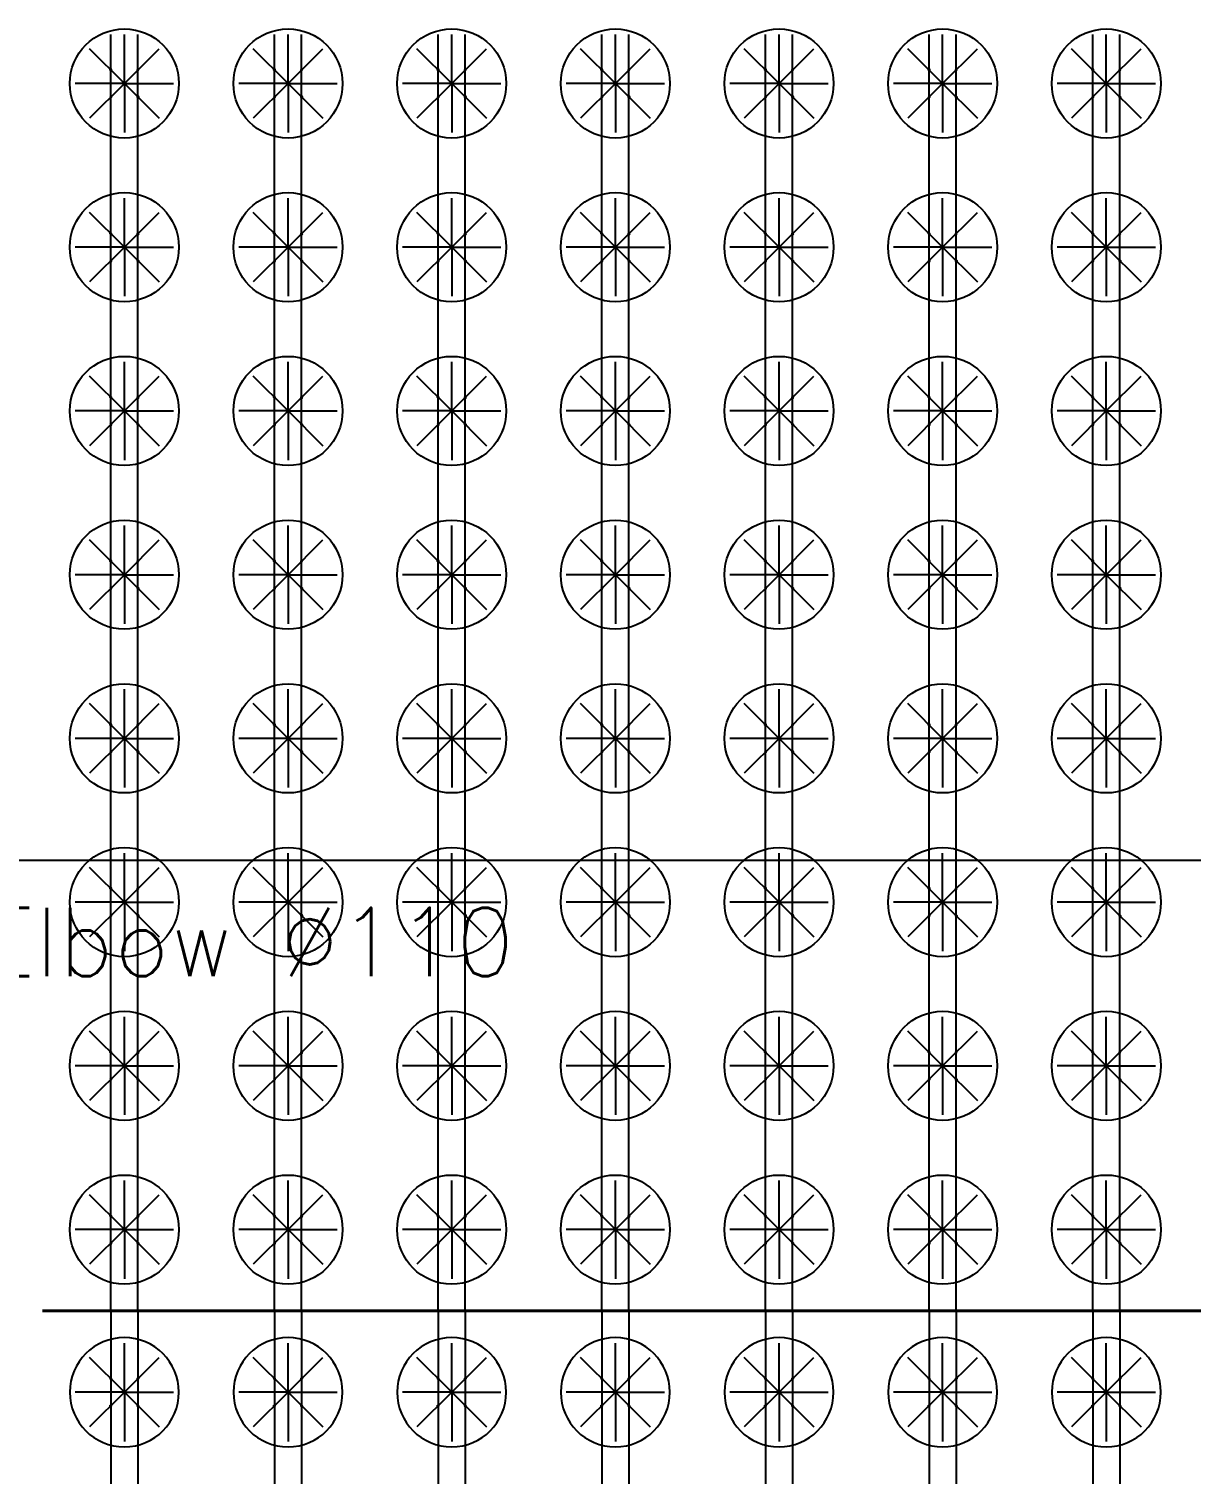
# Model space of a CAD drawing. Header units: metres. Extents: x -1021672 to -1021230, y -2826902 to -2826531.
# Drawn here: x -1021623.9 to -1021581.3, y -2826726.6 to -2826673.7 of the extents above; entities that cross this region are included whole.
import ezdxf
from ezdxf.enums import TextEntityAlignment as Align

# ---------------------------------------------------------------- set-up
doc = ezdxf.new("R2010")
doc.units = ezdxf.units.M
for name, color, linetype in [('IRRIG-LATERAL', 6, 'Continuous'), ('IRRIG-MAIN', 4, 'Continuous'), ('PUMP-STATION-1', 40, 'Continuous'), ('TEXT-LABELS', 7, 'Continuous'), ('TREES', 94, 'Continuous'), ('V-CTRL-BMRK', 150, 'Continuous')]:
    doc.layers.add(name, color=color, linetype=linetype)
doc.styles.get("Standard").update_dxf_attribs({"font": 'simplex.shx'})

# ---------------------------------------------------------------- blocks, each defined once
blk = doc.blocks.new('MANGO_TREE')
at = {"layer": 'TREES'}
for q in [(0, 1.8), (-1.273, 1.273), (1.273, 1.273), (-1.8, 0), (-1.273, -1.273), (1.8, 0), (0, -1.8), (1.273, -1.273)]:
    blk.add_line((0, 0), q, dxfattribs=at)
blk.add_circle((0, 0), 2, dxfattribs=at)
blk = doc.blocks.new('dripper')
at = {"layer": 'PUMP-STATION-1', "true_color": 0x7aafdf}
h = blk.add_hatch(color=143, dxfattribs=at)
h.dxf.hatch_style = 1
h.paths.add_polyline_path([(-1021243.937, -2826723.087), (-1021243.937, -2826723.101), (-1021243.929, -2826723.109), (-1021243.921, -2826723.102)])
h.paths.add_polyline_path([(-1021243.921, -2826723.102), (-1021243.929, -2826723.109), (-1021243.92, -2826723.117), (-1021243.937, -2826723.133), (-1021243.937, -2826723.147), (-1021243.906, -2826723.117)])
h.paths.add_polyline_path([(-1021243.937, -2826723.133), (-1021243.945, -2826723.125), (-1021243.952, -2826723.132), (-1021243.937, -2826723.147)])
h.paths.add_polyline_path([(-1021243.953, -2826723.117), (-1021243.937, -2826723.101), (-1021243.937, -2826723.087), (-1021243.967, -2826723.117), (-1021243.952, -2826723.132), (-1021243.945, -2826723.125)])
at = {"layer": 'PUMP-STATION-1', "true_color": 0x22346e}
h = blk.add_hatch(color=159, dxfattribs=at)
h.dxf.hatch_style = 1
h.paths.add_polyline_path([(-1021243.937, -2826723.101), (-1021243.953, -2826723.117), (-1021243.945, -2826723.125), (-1021243.937, -2826723.117)])
h.paths.add_polyline_path([(-1021243.937, -2826723.101), (-1021243.937, -2826723.117), (-1021243.929, -2826723.109)])
h.paths.add_polyline_path([(-1021243.92, -2826723.117), (-1021243.929, -2826723.109), (-1021243.937, -2826723.117), (-1021243.937, -2826723.133)])
h.paths.add_polyline_path([(-1021243.937, -2826723.117), (-1021243.945, -2826723.125), (-1021243.937, -2826723.133)])
at = {"layer": 'PUMP-STATION-1', "flags": 128}
for points in [[(-1021243.906, -2826723.117), (-1021243.937, -2826723.087), (-1021243.967, -2826723.117), (-1021243.937, -2826723.147)], [(-1021243.92, -2826723.117), (-1021243.937, -2826723.101), (-1021243.953, -2826723.117), (-1021243.937, -2826723.133)]]:
    blk.add_lwpolyline(points, close=True, dxfattribs=at)
blk = doc.blocks.new('*U122')
at = {"layer": 'PUMP-STATION-1'}
blk.add_blockref('dripper', (1021243.937, 2826723.117), dxfattribs=at)
blk = doc.blocks.new('*U123')
at = {"layer": 'PUMP-STATION-1', "color": 0, "linetype": 'ByBlock', "lineweight": -2, "transparency": 16777216}
for p, rotation in [((-1021244.937, -2826723.117), 90.00000000000003), ((-1021244.937, -2826724.117), 180), ((-1021243.937, -2826724.117), 270)]:
    blk.add_blockref('*U122', p, dxfattribs=dict(at, rotation=rotation))
blk.add_blockref('*U122', (-1021243.937, -2826723.117), dxfattribs=at)
blk = doc.blocks.new('*U128')
at = {"layer": 'PUMP-STATION-1'}
blk.add_blockref('dripper', (1021243.937, 2826723.117), dxfattribs=at)
blk = doc.blocks.new('*U129')
at = {"layer": 'PUMP-STATION-1', "color": 0, "linetype": 'ByBlock', "lineweight": -2, "transparency": 16777216}
for p, rotation in [((-1021244.937, -2826723.117), 90.00000000000003), ((-1021244.937, -2826724.117), 180), ((-1021243.937, -2826724.117), 270)]:
    blk.add_blockref('*U128', p, dxfattribs=dict(at, rotation=rotation))
blk.add_blockref('*U128', (-1021243.937, -2826723.117), dxfattribs=at)
blk = doc.blocks.new('*U156')
at = {"layer": 'V-CTRL-BMRK'}
for p, q in [((-0.5, 23.4), (-0.5, -23.4)), ((0.5, 23.4), (0.5, -23.4))]:
    blk.add_line(p, q, dxfattribs=at)
blk = doc.blocks.new('*U157')
at = {"layer": 'PUMP-STATION-1', "color": 0, "linetype": 'ByBlock', "lineweight": -2, "transparency": 16777216}
for p in [(-36, 0), (-30, 0), (-24, 0), (-18, 0), (-12, 0), (-6, 0), (0, 0)]:
    blk.add_blockref('*U156', p, dxfattribs=at)
blk = doc.blocks.new('*U634')
at = {"layer": 'PUMP-STATION-1'}
blk.add_blockref('dripper', (1021243.937, 2826723.117), dxfattribs=at)
blk = doc.blocks.new('*U635')
at = {"layer": 'PUMP-STATION-1', "color": 0, "linetype": 'ByBlock', "lineweight": -2, "transparency": 16777216}
for p, rotation in [((-1021244.937, -2826723.117), 90.00000000000003), ((-1021244.937, -2826724.117), 180), ((-1021243.937, -2826724.117), 270)]:
    blk.add_blockref('*U634', p, dxfattribs=dict(at, rotation=rotation))
blk.add_blockref('*U634', (-1021243.937, -2826723.117), dxfattribs=at)
blk = doc.blocks.new('*U266')
at = {"layer": 'PUMP-STATION-1'}
blk.add_blockref('*U635', (1021244.437, 2826723.617), dxfattribs=at)
blk = doc.blocks.new('*U267')
at = {"layer": 'PUMP-STATION-1', "color": 0, "linetype": 'ByBlock', "lineweight": -2, "transparency": 16777216}
for p in [(-36, 0), (-30, 0), (-24, 0), (-18, 0), (-12, 0), (-6, 0), (0, 0)]:
    blk.add_blockref('*U266', p, dxfattribs=at)
blk = doc.blocks.new('*U242')
at = {"layer": 'PUMP-STATION-1'}
blk.add_blockref('dripper', (1021243.937, 2826723.117), dxfattribs=at)
blk = doc.blocks.new('*U243')
at = {"layer": 'PUMP-STATION-1', "color": 0, "linetype": 'ByBlock', "lineweight": -2, "transparency": 16777216}
for p, rotation in [((-1021244.937, -2826723.117), 90.00000000000003), ((-1021244.937, -2826724.117), 180), ((-1021243.937, -2826724.117), 270)]:
    blk.add_blockref('*U242', p, dxfattribs=dict(at, rotation=rotation))
blk.add_blockref('*U242', (-1021243.937, -2826723.117), dxfattribs=at)
blk = doc.blocks.new('*U244')
at = {"layer": 'PUMP-STATION-1'}
blk.add_blockref('dripper', (1021243.937, 2826723.117), dxfattribs=at)
blk = doc.blocks.new('*U245')
at = {"layer": 'PUMP-STATION-1', "color": 0, "linetype": 'ByBlock', "lineweight": -2, "transparency": 16777216}
for p, rotation in [((-1021244.937, -2826723.117), 90.00000000000003), ((-1021244.937, -2826724.117), 180), ((-1021243.937, -2826724.117), 270)]:
    blk.add_blockref('*U244', p, dxfattribs=dict(at, rotation=rotation))
blk.add_blockref('*U244', (-1021243.937, -2826723.117), dxfattribs=at)
blk = doc.blocks.new('*U246')
at = {"layer": 'PUMP-STATION-1'}
blk.add_blockref('dripper', (1021243.937, 2826723.117), dxfattribs=at)
blk = doc.blocks.new('*U247')
at = {"layer": 'PUMP-STATION-1', "color": 0, "linetype": 'ByBlock', "lineweight": -2, "transparency": 16777216}
for p, rotation in [((-1021244.937, -2826723.117), 90.00000000000003), ((-1021244.937, -2826724.117), 180), ((-1021243.937, -2826724.117), 270)]:
    blk.add_blockref('*U246', p, dxfattribs=dict(at, rotation=rotation))
blk.add_blockref('*U246', (-1021243.937, -2826723.117), dxfattribs=at)
blk = doc.blocks.new('*U248')
at = {"layer": 'PUMP-STATION-1'}
blk.add_blockref('dripper', (1021243.937, 2826723.117), dxfattribs=at)
blk = doc.blocks.new('*U249')
at = {"layer": 'PUMP-STATION-1', "color": 0, "linetype": 'ByBlock', "lineweight": -2, "transparency": 16777216}
for p, rotation in [((-1021244.937, -2826723.117), 90.00000000000003), ((-1021244.937, -2826724.117), 180), ((-1021243.937, -2826724.117), 270)]:
    blk.add_blockref('*U248', p, dxfattribs=dict(at, rotation=rotation))
blk.add_blockref('*U248', (-1021243.937, -2826723.117), dxfattribs=at)
blk = doc.blocks.new('*U250')
at = {"layer": 'PUMP-STATION-1'}
blk.add_blockref('dripper', (1021243.937, 2826723.117), dxfattribs=at)
blk = doc.blocks.new('*U251')
at = {"layer": 'PUMP-STATION-1', "color": 0, "linetype": 'ByBlock', "lineweight": -2, "transparency": 16777216}
for p, rotation in [((-1021244.937, -2826723.117), 90.00000000000003), ((-1021244.937, -2826724.117), 180), ((-1021243.937, -2826724.117), 270)]:
    blk.add_blockref('*U250', p, dxfattribs=dict(at, rotation=rotation))
blk.add_blockref('*U250', (-1021243.937, -2826723.117), dxfattribs=at)
blk = doc.blocks.new('*U252')
at = {"layer": 'PUMP-STATION-1'}
blk.add_blockref('dripper', (1021243.937, 2826723.117), dxfattribs=at)
blk = doc.blocks.new('*U253')
at = {"layer": 'PUMP-STATION-1', "color": 0, "linetype": 'ByBlock', "lineweight": -2, "transparency": 16777216}
for p, rotation in [((-1021244.937, -2826723.117), 90.00000000000003), ((-1021244.937, -2826724.117), 180), ((-1021243.937, -2826724.117), 270)]:
    blk.add_blockref('*U252', p, dxfattribs=dict(at, rotation=rotation))
blk.add_blockref('*U252', (-1021243.937, -2826723.117), dxfattribs=at)
blk = doc.blocks.new('*U254')
at = {"layer": 'PUMP-STATION-1'}
blk.add_blockref('dripper', (1021243.937, 2826723.117), dxfattribs=at)
blk = doc.blocks.new('*U255')
at = {"layer": 'PUMP-STATION-1', "color": 0, "linetype": 'ByBlock', "lineweight": -2, "transparency": 16777216}
for p, rotation in [((-1021244.937, -2826723.117), 90.00000000000003), ((-1021244.937, -2826724.117), 180), ((-1021243.937, -2826724.117), 270)]:
    blk.add_blockref('*U254', p, dxfattribs=dict(at, rotation=rotation))
blk.add_blockref('*U254', (-1021243.937, -2826723.117), dxfattribs=at)
blk = doc.blocks.new('*U312')
at = {"layer": 'PUMP-STATION-1'}
blk.add_blockref('dripper', (1021243.937, 2826723.117), dxfattribs=at)
blk = doc.blocks.new('*U313')
at = {"layer": 'PUMP-STATION-1', "color": 0, "linetype": 'ByBlock', "lineweight": -2, "transparency": 16777216}
for p, rotation in [((-1021244.937, -2826723.117), 90.00000000000003), ((-1021244.937, -2826724.117), 180), ((-1021243.937, -2826724.117), 270)]:
    blk.add_blockref('*U312', p, dxfattribs=dict(at, rotation=rotation))
blk.add_blockref('*U312', (-1021243.937, -2826723.117), dxfattribs=at)
blk = doc.blocks.new('*U314')
at = {"layer": 'PUMP-STATION-1'}
blk.add_blockref('dripper', (1021243.937, 2826723.117), dxfattribs=at)
blk = doc.blocks.new('*U315')
at = {"layer": 'PUMP-STATION-1', "color": 0, "linetype": 'ByBlock', "lineweight": -2, "transparency": 16777216}
for p, rotation in [((-1021244.937, -2826723.117), 90.00000000000003), ((-1021244.937, -2826724.117), 180), ((-1021243.937, -2826724.117), 270)]:
    blk.add_blockref('*U314', p, dxfattribs=dict(at, rotation=rotation))
blk.add_blockref('*U314', (-1021243.937, -2826723.117), dxfattribs=at)
blk = doc.blocks.new('*U316')
at = {"layer": 'PUMP-STATION-1'}
blk.add_blockref('dripper', (1021243.937, 2826723.117), dxfattribs=at)
blk = doc.blocks.new('*U317')
at = {"layer": 'PUMP-STATION-1', "color": 0, "linetype": 'ByBlock', "lineweight": -2, "transparency": 16777216}
for p, rotation in [((-1021244.937, -2826723.117), 90.00000000000003), ((-1021244.937, -2826724.117), 180), ((-1021243.937, -2826724.117), 270)]:
    blk.add_blockref('*U316', p, dxfattribs=dict(at, rotation=rotation))
blk.add_blockref('*U316', (-1021243.937, -2826723.117), dxfattribs=at)
blk = doc.blocks.new('*U296')
at = {"layer": 'PUMP-STATION-1'}
blk.add_blockref('dripper', (1021243.937, 2826723.117), dxfattribs=at)
blk = doc.blocks.new('*U297')
at = {"layer": 'PUMP-STATION-1', "color": 0, "linetype": 'ByBlock', "lineweight": -2, "transparency": 16777216}
for p, rotation in [((-1021244.937, -2826723.117), 90.00000000000003), ((-1021244.937, -2826724.117), 180), ((-1021243.937, -2826724.117), 270)]:
    blk.add_blockref('*U296', p, dxfattribs=dict(at, rotation=rotation))
blk.add_blockref('*U296', (-1021243.937, -2826723.117), dxfattribs=at)
blk = doc.blocks.new('*U298')
at = {"layer": 'PUMP-STATION-1'}
blk.add_blockref('dripper', (1021243.937, 2826723.117), dxfattribs=at)
blk = doc.blocks.new('*U299')
at = {"layer": 'PUMP-STATION-1', "color": 0, "linetype": 'ByBlock', "lineweight": -2, "transparency": 16777216}
for p, rotation in [((-1021244.937, -2826723.117), 90.00000000000003), ((-1021244.937, -2826724.117), 180), ((-1021243.937, -2826724.117), 270)]:
    blk.add_blockref('*U298', p, dxfattribs=dict(at, rotation=rotation))
blk.add_blockref('*U298', (-1021243.937, -2826723.117), dxfattribs=at)
blk = doc.blocks.new('*U300')
at = {"layer": 'PUMP-STATION-1'}
blk.add_blockref('dripper', (1021243.937, 2826723.117), dxfattribs=at)
blk = doc.blocks.new('*U301')
at = {"layer": 'PUMP-STATION-1', "color": 0, "linetype": 'ByBlock', "lineweight": -2, "transparency": 16777216}
for p, rotation in [((-1021244.937, -2826723.117), 90.00000000000003), ((-1021244.937, -2826724.117), 180), ((-1021243.937, -2826724.117), 270)]:
    blk.add_blockref('*U300', p, dxfattribs=dict(at, rotation=rotation))
blk.add_blockref('*U300', (-1021243.937, -2826723.117), dxfattribs=at)
blk = doc.blocks.new('*U302')
at = {"layer": 'PUMP-STATION-1'}
blk.add_blockref('dripper', (1021243.937, 2826723.117), dxfattribs=at)
blk = doc.blocks.new('*U303')
at = {"layer": 'PUMP-STATION-1', "color": 0, "linetype": 'ByBlock', "lineweight": -2, "transparency": 16777216}
for p, rotation in [((-1021244.937, -2826723.117), 90.00000000000003), ((-1021244.937, -2826724.117), 180), ((-1021243.937, -2826724.117), 270)]:
    blk.add_blockref('*U302', p, dxfattribs=dict(at, rotation=rotation))
blk.add_blockref('*U302', (-1021243.937, -2826723.117), dxfattribs=at)
blk = doc.blocks.new('*U268')
at = {"layer": 'PUMP-STATION-1'}
blk.add_blockref('dripper', (1021243.937, 2826723.117), dxfattribs=at)
blk = doc.blocks.new('*U269')
at = {"layer": 'PUMP-STATION-1', "color": 0, "linetype": 'ByBlock', "lineweight": -2, "transparency": 16777216}
for p, rotation in [((-1021244.937, -2826723.117), 90.00000000000003), ((-1021244.937, -2826724.117), 180), ((-1021243.937, -2826724.117), 270)]:
    blk.add_blockref('*U268', p, dxfattribs=dict(at, rotation=rotation))
blk.add_blockref('*U268', (-1021243.937, -2826723.117), dxfattribs=at)
blk = doc.blocks.new('*U270')
at = {"layer": 'PUMP-STATION-1'}
blk.add_blockref('dripper', (1021243.937, 2826723.117), dxfattribs=at)
blk = doc.blocks.new('*U271')
at = {"layer": 'PUMP-STATION-1', "color": 0, "linetype": 'ByBlock', "lineweight": -2, "transparency": 16777216}
for p, rotation in [((-1021244.937, -2826723.117), 90.00000000000003), ((-1021244.937, -2826724.117), 180), ((-1021243.937, -2826724.117), 270)]:
    blk.add_blockref('*U270', p, dxfattribs=dict(at, rotation=rotation))
blk.add_blockref('*U270', (-1021243.937, -2826723.117), dxfattribs=at)
blk = doc.blocks.new('*U272')
at = {"layer": 'PUMP-STATION-1'}
blk.add_blockref('dripper', (1021243.937, 2826723.117), dxfattribs=at)
blk = doc.blocks.new('*U273')
at = {"layer": 'PUMP-STATION-1', "color": 0, "linetype": 'ByBlock', "lineweight": -2, "transparency": 16777216}
for p, rotation in [((-1021244.937, -2826723.117), 90.00000000000003), ((-1021244.937, -2826724.117), 180), ((-1021243.937, -2826724.117), 270)]:
    blk.add_blockref('*U272', p, dxfattribs=dict(at, rotation=rotation))
blk.add_blockref('*U272', (-1021243.937, -2826723.117), dxfattribs=at)
blk = doc.blocks.new('*U274')
at = {"layer": 'PUMP-STATION-1'}
blk.add_blockref('dripper', (1021243.937, 2826723.117), dxfattribs=at)
blk = doc.blocks.new('*U275')
at = {"layer": 'PUMP-STATION-1', "color": 0, "linetype": 'ByBlock', "lineweight": -2, "transparency": 16777216}
for p, rotation in [((-1021244.937, -2826723.117), 90.00000000000003), ((-1021244.937, -2826724.117), 180), ((-1021243.937, -2826724.117), 270)]:
    blk.add_blockref('*U274', p, dxfattribs=dict(at, rotation=rotation))
blk.add_blockref('*U274', (-1021243.937, -2826723.117), dxfattribs=at)
blk = doc.blocks.new('*U334')
at = {"layer": 'PUMP-STATION-1'}
blk.add_blockref('dripper', (1021243.937, 2826723.117), dxfattribs=at)
blk = doc.blocks.new('*U335')
at = {"layer": 'PUMP-STATION-1', "color": 0, "linetype": 'ByBlock', "lineweight": -2, "transparency": 16777216}
for p, rotation in [((-1021244.937, -2826723.117), 90.00000000000003), ((-1021244.937, -2826724.117), 180), ((-1021243.937, -2826724.117), 270)]:
    blk.add_blockref('*U334', p, dxfattribs=dict(at, rotation=rotation))
blk.add_blockref('*U334', (-1021243.937, -2826723.117), dxfattribs=at)
blk = doc.blocks.new('*U336')
at = {"layer": 'PUMP-STATION-1'}
blk.add_blockref('dripper', (1021243.937, 2826723.117), dxfattribs=at)
blk = doc.blocks.new('*U337')
at = {"layer": 'PUMP-STATION-1', "color": 0, "linetype": 'ByBlock', "lineweight": -2, "transparency": 16777216}
for p, rotation in [((-1021244.937, -2826723.117), 90.00000000000003), ((-1021244.937, -2826724.117), 180), ((-1021243.937, -2826724.117), 270)]:
    blk.add_blockref('*U336', p, dxfattribs=dict(at, rotation=rotation))
blk.add_blockref('*U336', (-1021243.937, -2826723.117), dxfattribs=at)
blk = doc.blocks.new('*U338')
at = {"layer": 'PUMP-STATION-1'}
blk.add_blockref('dripper', (1021243.937, 2826723.117), dxfattribs=at)
blk = doc.blocks.new('*U339')
at = {"layer": 'PUMP-STATION-1', "color": 0, "linetype": 'ByBlock', "lineweight": -2, "transparency": 16777216}
for p, rotation in [((-1021244.937, -2826723.117), 90.00000000000003), ((-1021244.937, -2826724.117), 180), ((-1021243.937, -2826724.117), 270)]:
    blk.add_blockref('*U338', p, dxfattribs=dict(at, rotation=rotation))
blk.add_blockref('*U338', (-1021243.937, -2826723.117), dxfattribs=at)
blk = doc.blocks.new('*U340')
at = {"layer": 'PUMP-STATION-1'}
blk.add_blockref('dripper', (1021243.937, 2826723.117), dxfattribs=at)
blk = doc.blocks.new('*U341')
at = {"layer": 'PUMP-STATION-1', "color": 0, "linetype": 'ByBlock', "lineweight": -2, "transparency": 16777216}
for p, rotation in [((-1021244.937, -2826723.117), 90.00000000000003), ((-1021244.937, -2826724.117), 180), ((-1021243.937, -2826724.117), 270)]:
    blk.add_blockref('*U340', p, dxfattribs=dict(at, rotation=rotation))
blk.add_blockref('*U340', (-1021243.937, -2826723.117), dxfattribs=at)
blk = doc.blocks.new('*U158')
at = {"layer": 'PUMP-STATION-1'}
blk.add_blockref('dripper', (1021243.937, 2826723.117), dxfattribs=at)
blk = doc.blocks.new('*U159')
at = {"layer": 'PUMP-STATION-1', "color": 0, "linetype": 'ByBlock', "lineweight": -2, "transparency": 16777216}
for p, rotation in [((-1021244.937, -2826723.117), 90.00000000000003), ((-1021244.937, -2826724.117), 180), ((-1021243.937, -2826724.117), 270)]:
    blk.add_blockref('*U158', p, dxfattribs=dict(at, rotation=rotation))
blk.add_blockref('*U158', (-1021243.937, -2826723.117), dxfattribs=at)
blk = doc.blocks.new('*U160')
at = {"layer": 'PUMP-STATION-1'}
blk.add_blockref('dripper', (1021243.937, 2826723.117), dxfattribs=at)
blk = doc.blocks.new('*U161')
at = {"layer": 'PUMP-STATION-1', "color": 0, "linetype": 'ByBlock', "lineweight": -2, "transparency": 16777216}
for p, rotation in [((-1021244.937, -2826723.117), 90.00000000000003), ((-1021244.937, -2826724.117), 180), ((-1021243.937, -2826724.117), 270)]:
    blk.add_blockref('*U160', p, dxfattribs=dict(at, rotation=rotation))
blk.add_blockref('*U160', (-1021243.937, -2826723.117), dxfattribs=at)
blk = doc.blocks.new('*U162')
at = {"layer": 'PUMP-STATION-1'}
blk.add_blockref('dripper', (1021243.937, 2826723.117), dxfattribs=at)
blk = doc.blocks.new('*U163')
at = {"layer": 'PUMP-STATION-1', "color": 0, "linetype": 'ByBlock', "lineweight": -2, "transparency": 16777216}
for p, rotation in [((-1021244.937, -2826723.117), 90.00000000000003), ((-1021244.937, -2826724.117), 180), ((-1021243.937, -2826724.117), 270)]:
    blk.add_blockref('*U162', p, dxfattribs=dict(at, rotation=rotation))
blk.add_blockref('*U162', (-1021243.937, -2826723.117), dxfattribs=at)
blk = doc.blocks.new('*U164')
at = {"layer": 'PUMP-STATION-1'}
blk.add_blockref('dripper', (1021243.937, 2826723.117), dxfattribs=at)
blk = doc.blocks.new('*U165')
at = {"layer": 'PUMP-STATION-1', "color": 0, "linetype": 'ByBlock', "lineweight": -2, "transparency": 16777216}
for p, rotation in [((-1021244.937, -2826723.117), 90.00000000000003), ((-1021244.937, -2826724.117), 180), ((-1021243.937, -2826724.117), 270)]:
    blk.add_blockref('*U164', p, dxfattribs=dict(at, rotation=rotation))
blk.add_blockref('*U164', (-1021243.937, -2826723.117), dxfattribs=at)
blk = doc.blocks.new('*U166')
at = {"layer": 'PUMP-STATION-1'}
blk.add_blockref('dripper', (1021243.937, 2826723.117), dxfattribs=at)
blk = doc.blocks.new('*U167')
at = {"layer": 'PUMP-STATION-1', "color": 0, "linetype": 'ByBlock', "lineweight": -2, "transparency": 16777216}
for p, rotation in [((-1021244.937, -2826723.117), 90.00000000000003), ((-1021244.937, -2826724.117), 180), ((-1021243.937, -2826724.117), 270)]:
    blk.add_blockref('*U166', p, dxfattribs=dict(at, rotation=rotation))
blk.add_blockref('*U166', (-1021243.937, -2826723.117), dxfattribs=at)
blk = doc.blocks.new('*U276')
at = {"layer": 'PUMP-STATION-1'}
blk.add_blockref('dripper', (1021243.937, 2826723.117), dxfattribs=at)
blk = doc.blocks.new('*U277')
at = {"layer": 'PUMP-STATION-1', "color": 0, "linetype": 'ByBlock', "lineweight": -2, "transparency": 16777216}
for p, rotation in [((-1021244.937, -2826723.117), 90.00000000000003), ((-1021244.937, -2826724.117), 180), ((-1021243.937, -2826724.117), 270)]:
    blk.add_blockref('*U276', p, dxfattribs=dict(at, rotation=rotation))
blk.add_blockref('*U276', (-1021243.937, -2826723.117), dxfattribs=at)
blk = doc.blocks.new('*U278')
at = {"layer": 'PUMP-STATION-1'}
blk.add_blockref('dripper', (1021243.937, 2826723.117), dxfattribs=at)
blk = doc.blocks.new('*U279')
at = {"layer": 'PUMP-STATION-1', "color": 0, "linetype": 'ByBlock', "lineweight": -2, "transparency": 16777216}
for p, rotation in [((-1021244.937, -2826723.117), 90.00000000000003), ((-1021244.937, -2826724.117), 180), ((-1021243.937, -2826724.117), 270)]:
    blk.add_blockref('*U278', p, dxfattribs=dict(at, rotation=rotation))
blk.add_blockref('*U278', (-1021243.937, -2826723.117), dxfattribs=at)
blk = doc.blocks.new('*U280')
at = {"layer": 'PUMP-STATION-1'}
blk.add_blockref('dripper', (1021243.937, 2826723.117), dxfattribs=at)
blk = doc.blocks.new('*U281')
at = {"layer": 'PUMP-STATION-1', "color": 0, "linetype": 'ByBlock', "lineweight": -2, "transparency": 16777216}
for p, rotation in [((-1021244.937, -2826723.117), 90.00000000000003), ((-1021244.937, -2826724.117), 180), ((-1021243.937, -2826724.117), 270)]:
    blk.add_blockref('*U280', p, dxfattribs=dict(at, rotation=rotation))
blk.add_blockref('*U280', (-1021243.937, -2826723.117), dxfattribs=at)
blk = doc.blocks.new('*U304')
at = {"layer": 'PUMP-STATION-1'}
blk.add_blockref('dripper', (1021243.937, 2826723.117), dxfattribs=at)
blk = doc.blocks.new('*U305')
at = {"layer": 'PUMP-STATION-1', "color": 0, "linetype": 'ByBlock', "lineweight": -2, "transparency": 16777216}
for p, rotation in [((-1021244.937, -2826723.117), 90.00000000000003), ((-1021244.937, -2826724.117), 180), ((-1021243.937, -2826724.117), 270)]:
    blk.add_blockref('*U304', p, dxfattribs=dict(at, rotation=rotation))
blk.add_blockref('*U304', (-1021243.937, -2826723.117), dxfattribs=at)
blk = doc.blocks.new('*U212')
at = {"layer": 'PUMP-STATION-1'}
blk.add_blockref('dripper', (1021243.937, 2826723.117), dxfattribs=at)
blk = doc.blocks.new('*U213')
at = {"layer": 'PUMP-STATION-1', "color": 0, "linetype": 'ByBlock', "lineweight": -2, "transparency": 16777216}
for p, rotation in [((-1021244.937, -2826723.117), 90.00000000000003), ((-1021244.937, -2826724.117), 180), ((-1021243.937, -2826724.117), 270)]:
    blk.add_blockref('*U212', p, dxfattribs=dict(at, rotation=rotation))
blk.add_blockref('*U212', (-1021243.937, -2826723.117), dxfattribs=at)
blk = doc.blocks.new('*U214')
at = {"layer": 'PUMP-STATION-1'}
blk.add_blockref('dripper', (1021243.937, 2826723.117), dxfattribs=at)
blk = doc.blocks.new('*U215')
at = {"layer": 'PUMP-STATION-1', "color": 0, "linetype": 'ByBlock', "lineweight": -2, "transparency": 16777216}
for p, rotation in [((-1021244.937, -2826723.117), 90.00000000000003), ((-1021244.937, -2826724.117), 180), ((-1021243.937, -2826724.117), 270)]:
    blk.add_blockref('*U214', p, dxfattribs=dict(at, rotation=rotation))
blk.add_blockref('*U214', (-1021243.937, -2826723.117), dxfattribs=at)
blk = doc.blocks.new('*U216')
at = {"layer": 'PUMP-STATION-1'}
blk.add_blockref('dripper', (1021243.937, 2826723.117), dxfattribs=at)
blk = doc.blocks.new('*U217')
at = {"layer": 'PUMP-STATION-1', "color": 0, "linetype": 'ByBlock', "lineweight": -2, "transparency": 16777216}
for p, rotation in [((-1021244.937, -2826723.117), 90.00000000000003), ((-1021244.937, -2826724.117), 180), ((-1021243.937, -2826724.117), 270)]:
    blk.add_blockref('*U216', p, dxfattribs=dict(at, rotation=rotation))
blk.add_blockref('*U216', (-1021243.937, -2826723.117), dxfattribs=at)
blk = doc.blocks.new('*U218')
at = {"layer": 'PUMP-STATION-1'}
blk.add_blockref('dripper', (1021243.937, 2826723.117), dxfattribs=at)
blk = doc.blocks.new('*U219')
at = {"layer": 'PUMP-STATION-1', "color": 0, "linetype": 'ByBlock', "lineweight": -2, "transparency": 16777216}
for p, rotation in [((-1021244.937, -2826723.117), 90.00000000000003), ((-1021244.937, -2826724.117), 180), ((-1021243.937, -2826724.117), 270)]:
    blk.add_blockref('*U218', p, dxfattribs=dict(at, rotation=rotation))
blk.add_blockref('*U218', (-1021243.937, -2826723.117), dxfattribs=at)
blk = doc.blocks.new('*U220')
at = {"layer": 'PUMP-STATION-1'}
blk.add_blockref('dripper', (1021243.937, 2826723.117), dxfattribs=at)
blk = doc.blocks.new('*U221')
at = {"layer": 'PUMP-STATION-1', "color": 0, "linetype": 'ByBlock', "lineweight": -2, "transparency": 16777216}
for p, rotation in [((-1021244.937, -2826723.117), 90.00000000000003), ((-1021244.937, -2826724.117), 180), ((-1021243.937, -2826724.117), 270)]:
    blk.add_blockref('*U220', p, dxfattribs=dict(at, rotation=rotation))
blk.add_blockref('*U220', (-1021243.937, -2826723.117), dxfattribs=at)
blk = doc.blocks.new('*U344')
at = {"layer": 'PUMP-STATION-1'}
blk.add_blockref('dripper', (1021243.937, 2826723.117), dxfattribs=at)
blk = doc.blocks.new('*U345')
at = {"layer": 'PUMP-STATION-1', "color": 0, "linetype": 'ByBlock', "lineweight": -2, "transparency": 16777216}
for p, rotation in [((-1021244.937, -2826723.117), 90.00000000000003), ((-1021244.937, -2826724.117), 180), ((-1021243.937, -2826724.117), 270)]:
    blk.add_blockref('*U344', p, dxfattribs=dict(at, rotation=rotation))
blk.add_blockref('*U344', (-1021243.937, -2826723.117), dxfattribs=at)
blk = doc.blocks.new('*U346')
at = {"layer": 'PUMP-STATION-1'}
blk.add_blockref('dripper', (1021243.937, 2826723.117), dxfattribs=at)
blk = doc.blocks.new('*U347')
at = {"layer": 'PUMP-STATION-1', "color": 0, "linetype": 'ByBlock', "lineweight": -2, "transparency": 16777216}
for p, rotation in [((-1021244.937, -2826723.117), 90.00000000000003), ((-1021244.937, -2826724.117), 180), ((-1021243.937, -2826724.117), 270)]:
    blk.add_blockref('*U346', p, dxfattribs=dict(at, rotation=rotation))
blk.add_blockref('*U346', (-1021243.937, -2826723.117), dxfattribs=at)
blk = doc.blocks.new('*U172')
at = {"layer": 'PUMP-STATION-1'}
blk.add_blockref('dripper', (1021243.937, 2826723.117), dxfattribs=at)
blk = doc.blocks.new('*U173')
at = {"layer": 'PUMP-STATION-1', "color": 0, "linetype": 'ByBlock', "lineweight": -2, "transparency": 16777216}
for p, rotation in [((-1021244.937, -2826723.117), 90.00000000000003), ((-1021244.937, -2826724.117), 180), ((-1021243.937, -2826724.117), 270)]:
    blk.add_blockref('*U172', p, dxfattribs=dict(at, rotation=rotation))
blk.add_blockref('*U172', (-1021243.937, -2826723.117), dxfattribs=at)
blk = doc.blocks.new('*U174')
at = {"layer": 'PUMP-STATION-1'}
blk.add_blockref('dripper', (1021243.937, 2826723.117), dxfattribs=at)
blk = doc.blocks.new('*U175')
at = {"layer": 'PUMP-STATION-1', "color": 0, "linetype": 'ByBlock', "lineweight": -2, "transparency": 16777216}
for p, rotation in [((-1021244.937, -2826723.117), 90.00000000000003), ((-1021244.937, -2826724.117), 180), ((-1021243.937, -2826724.117), 270)]:
    blk.add_blockref('*U174', p, dxfattribs=dict(at, rotation=rotation))
blk.add_blockref('*U174', (-1021243.937, -2826723.117), dxfattribs=at)
blk = doc.blocks.new('*U202')
at = {"layer": 'PUMP-STATION-1'}
blk.add_blockref('dripper', (1021243.937, 2826723.117), dxfattribs=at)
blk = doc.blocks.new('*U203')
at = {"layer": 'PUMP-STATION-1', "color": 0, "linetype": 'ByBlock', "lineweight": -2, "transparency": 16777216}
for p, rotation in [((-1021244.937, -2826723.117), 90.00000000000003), ((-1021244.937, -2826724.117), 180), ((-1021243.937, -2826724.117), 270)]:
    blk.add_blockref('*U202', p, dxfattribs=dict(at, rotation=rotation))
blk.add_blockref('*U202', (-1021243.937, -2826723.117), dxfattribs=at)
blk = doc.blocks.new('*U204')
at = {"layer": 'PUMP-STATION-1'}
blk.add_blockref('dripper', (1021243.937, 2826723.117), dxfattribs=at)
blk = doc.blocks.new('*U205')
at = {"layer": 'PUMP-STATION-1', "color": 0, "linetype": 'ByBlock', "lineweight": -2, "transparency": 16777216}
for p, rotation in [((-1021244.937, -2826723.117), 90.00000000000003), ((-1021244.937, -2826724.117), 180), ((-1021243.937, -2826724.117), 270)]:
    blk.add_blockref('*U204', p, dxfattribs=dict(at, rotation=rotation))
blk.add_blockref('*U204', (-1021243.937, -2826723.117), dxfattribs=at)
blk = doc.blocks.new('*U206')
at = {"layer": 'PUMP-STATION-1'}
blk.add_blockref('dripper', (1021243.937, 2826723.117), dxfattribs=at)
blk = doc.blocks.new('*U207')
at = {"layer": 'PUMP-STATION-1', "color": 0, "linetype": 'ByBlock', "lineweight": -2, "transparency": 16777216}
for p, rotation in [((-1021244.937, -2826723.117), 90.00000000000003), ((-1021244.937, -2826724.117), 180), ((-1021243.937, -2826724.117), 270)]:
    blk.add_blockref('*U206', p, dxfattribs=dict(at, rotation=rotation))
blk.add_blockref('*U206', (-1021243.937, -2826723.117), dxfattribs=at)
blk = doc.blocks.new('*U208')
at = {"layer": 'PUMP-STATION-1'}
blk.add_blockref('dripper', (1021243.937, 2826723.117), dxfattribs=at)
blk = doc.blocks.new('*U209')
at = {"layer": 'PUMP-STATION-1', "color": 0, "linetype": 'ByBlock', "lineweight": -2, "transparency": 16777216}
for p, rotation in [((-1021244.937, -2826723.117), 90.00000000000003), ((-1021244.937, -2826724.117), 180), ((-1021243.937, -2826724.117), 270)]:
    blk.add_blockref('*U208', p, dxfattribs=dict(at, rotation=rotation))
blk.add_blockref('*U208', (-1021243.937, -2826723.117), dxfattribs=at)
blk = doc.blocks.new('*U210')
at = {"layer": 'PUMP-STATION-1'}
blk.add_blockref('dripper', (1021243.937, 2826723.117), dxfattribs=at)
blk = doc.blocks.new('*U211')
at = {"layer": 'PUMP-STATION-1', "color": 0, "linetype": 'ByBlock', "lineweight": -2, "transparency": 16777216}
for p, rotation in [((-1021244.937, -2826723.117), 90.00000000000003), ((-1021244.937, -2826724.117), 180), ((-1021243.937, -2826724.117), 270)]:
    blk.add_blockref('*U210', p, dxfattribs=dict(at, rotation=rotation))
blk.add_blockref('*U210', (-1021243.937, -2826723.117), dxfattribs=at)
blk = doc.blocks.new('*U222')
at = {"layer": 'PUMP-STATION-1'}
blk.add_blockref('dripper', (1021243.937, 2826723.117), dxfattribs=at)
blk = doc.blocks.new('*U223')
at = {"layer": 'PUMP-STATION-1', "color": 0, "linetype": 'ByBlock', "lineweight": -2, "transparency": 16777216}
for p, rotation in [((-1021244.937, -2826723.117), 90.00000000000003), ((-1021244.937, -2826724.117), 180), ((-1021243.937, -2826724.117), 270)]:
    blk.add_blockref('*U222', p, dxfattribs=dict(at, rotation=rotation))
blk.add_blockref('*U222', (-1021243.937, -2826723.117), dxfattribs=at)
blk = doc.blocks.new('*U196')
at = {"layer": 'PUMP-STATION-1'}
blk.add_blockref('dripper', (1021243.937, 2826723.117), dxfattribs=at)
blk = doc.blocks.new('*U197')
at = {"layer": 'PUMP-STATION-1', "color": 0, "linetype": 'ByBlock', "lineweight": -2, "transparency": 16777216}
for p, rotation in [((-1021244.937, -2826723.117), 90.00000000000003), ((-1021244.937, -2826724.117), 180), ((-1021243.937, -2826724.117), 270)]:
    blk.add_blockref('*U196', p, dxfattribs=dict(at, rotation=rotation))
blk.add_blockref('*U196', (-1021243.937, -2826723.117), dxfattribs=at)
blk = doc.blocks.new('*U198')
at = {"layer": 'PUMP-STATION-1'}
blk.add_blockref('dripper', (1021243.937, 2826723.117), dxfattribs=at)
blk = doc.blocks.new('*U199')
at = {"layer": 'PUMP-STATION-1', "color": 0, "linetype": 'ByBlock', "lineweight": -2, "transparency": 16777216}
for p, rotation in [((-1021244.937, -2826723.117), 90.00000000000003), ((-1021244.937, -2826724.117), 180), ((-1021243.937, -2826724.117), 270)]:
    blk.add_blockref('*U198', p, dxfattribs=dict(at, rotation=rotation))
blk.add_blockref('*U198', (-1021243.937, -2826723.117), dxfattribs=at)
blk = doc.blocks.new('*U200')
at = {"layer": 'PUMP-STATION-1'}
blk.add_blockref('dripper', (1021243.937, 2826723.117), dxfattribs=at)
blk = doc.blocks.new('*U201')
at = {"layer": 'PUMP-STATION-1', "color": 0, "linetype": 'ByBlock', "lineweight": -2, "transparency": 16777216}
for p, rotation in [((-1021244.937, -2826723.117), 90.00000000000003), ((-1021244.937, -2826724.117), 180), ((-1021243.937, -2826724.117), 270)]:
    blk.add_blockref('*U200', p, dxfattribs=dict(at, rotation=rotation))
blk.add_blockref('*U200', (-1021243.937, -2826723.117), dxfattribs=at)
blk = doc.blocks.new('*U510')
at = {"layer": 'PUMP-STATION-1'}
blk.add_blockref('dripper', (1021243.937, 2826723.117), dxfattribs=at)
blk = doc.blocks.new('*U511')
at = {"layer": 'PUMP-STATION-1', "color": 0, "linetype": 'ByBlock', "lineweight": -2, "transparency": 16777216}
for p, rotation in [((-1021244.937, -2826723.117), 90.00000000000003), ((-1021244.937, -2826724.117), 180), ((-1021243.937, -2826724.117), 270)]:
    blk.add_blockref('*U510', p, dxfattribs=dict(at, rotation=rotation))
blk.add_blockref('*U510', (-1021243.937, -2826723.117), dxfattribs=at)
blk = doc.blocks.new('*U512')
at = {"layer": 'PUMP-STATION-1'}
blk.add_blockref('dripper', (1021243.937, 2826723.117), dxfattribs=at)
blk = doc.blocks.new('*U513')
at = {"layer": 'PUMP-STATION-1', "color": 0, "linetype": 'ByBlock', "lineweight": -2, "transparency": 16777216}
for p, rotation in [((-1021244.937, -2826723.117), 90.00000000000003), ((-1021244.937, -2826724.117), 180), ((-1021243.937, -2826724.117), 270)]:
    blk.add_blockref('*U512', p, dxfattribs=dict(at, rotation=rotation))
blk.add_blockref('*U512', (-1021243.937, -2826723.117), dxfattribs=at)
blk = doc.blocks.new('*U514')
at = {"layer": 'PUMP-STATION-1'}
blk.add_blockref('dripper', (1021243.937, 2826723.117), dxfattribs=at)
blk = doc.blocks.new('*U515')
at = {"layer": 'PUMP-STATION-1', "color": 0, "linetype": 'ByBlock', "lineweight": -2, "transparency": 16777216}
for p, rotation in [((-1021244.937, -2826723.117), 90.00000000000003), ((-1021244.937, -2826724.117), 180), ((-1021243.937, -2826724.117), 270)]:
    blk.add_blockref('*U514', p, dxfattribs=dict(at, rotation=rotation))
blk.add_blockref('*U514', (-1021243.937, -2826723.117), dxfattribs=at)
blk = doc.blocks.new('*U516')
at = {"layer": 'PUMP-STATION-1'}
blk.add_blockref('dripper', (1021243.937, 2826723.117), dxfattribs=at)
blk = doc.blocks.new('*U517')
at = {"layer": 'PUMP-STATION-1', "color": 0, "linetype": 'ByBlock', "lineweight": -2, "transparency": 16777216}
for p, rotation in [((-1021244.937, -2826723.117), 90.00000000000003), ((-1021244.937, -2826724.117), 180), ((-1021243.937, -2826724.117), 270)]:
    blk.add_blockref('*U516', p, dxfattribs=dict(at, rotation=rotation))
blk.add_blockref('*U516', (-1021243.937, -2826723.117), dxfattribs=at)
blk = doc.blocks.new('*U518')
at = {"layer": 'PUMP-STATION-1'}
blk.add_blockref('dripper', (1021243.937, 2826723.117), dxfattribs=at)
blk = doc.blocks.new('*U519')
at = {"layer": 'PUMP-STATION-1', "color": 0, "linetype": 'ByBlock', "lineweight": -2, "transparency": 16777216}
for p, rotation in [((-1021244.937, -2826723.117), 90.00000000000003), ((-1021244.937, -2826724.117), 180), ((-1021243.937, -2826724.117), 270)]:
    blk.add_blockref('*U518', p, dxfattribs=dict(at, rotation=rotation))
blk.add_blockref('*U518', (-1021243.937, -2826723.117), dxfattribs=at)
blk = doc.blocks.new('B4')
at = {"layer": 'IRRIG-LATERAL'}
for p, q in [((-1021537.454, -2826720.617), (-1021623.437, -2826720.617)), ((-1021537.454, -2826720.657), (-1021623.437, -2826720.657))]:
    blk.add_line(p, q, dxfattribs=at)
at = {"layer": 'V-CTRL-BMRK'}
for p, q in [((-1021620.937, -2826720.657), (-1021620.937, -2826673.857)), ((-1021619.937, -2826720.657), (-1021619.937, -2826673.857)), ((-1021614.937, -2826720.657), (-1021614.937, -2826673.857)), ((-1021613.937, -2826720.657), (-1021613.937, -2826673.857)), ((-1021607.937, -2826720.657), (-1021607.937, -2826673.857)), ((-1021602.937, -2826720.657), (-1021602.937, -2826673.857)), ((-1021601.937, -2826720.657), (-1021601.937, -2826673.857)), ((-1021596.937, -2826720.657), (-1021596.937, -2826673.857)), ((-1021595.937, -2826720.657), (-1021595.937, -2826673.857)), ((-1021590.937, -2826720.657), (-1021590.937, -2826673.857)), ((-1021589.937, -2826720.657), (-1021589.937, -2826673.857)), ((-1021584.937, -2826720.657), (-1021584.937, -2826673.857)), ((-1021583.937, -2826720.657), (-1021583.937, -2826673.857))]:
    blk.add_line(p, q, dxfattribs=at)
at = {"rotation": 180}
for p in [(-1021608.437, -2826675.657), (-1021602.437, -2826675.657), (-1021596.437, -2826675.657), (-1021590.437, -2826675.657), (-1021584.437, -2826675.657), (-1021620.437, -2826681.657), (-1021614.437, -2826681.657), (-1021608.437, -2826681.657), (-1021602.437, -2826681.657), (-1021596.437, -2826681.657), (-1021590.437, -2826681.657), (-1021584.437, -2826681.657), (-1021620.437, -2826687.657), (-1021614.437, -2826687.657), (-1021608.437, -2826687.657), (-1021602.437, -2826687.657), (-1021596.437, -2826687.657), (-1021590.437, -2826687.657), (-1021584.437, -2826687.657), (-1021620.437, -2826693.657), (-1021614.437, -2826693.657), (-1021608.437, -2826693.657), (-1021602.437, -2826693.657), (-1021596.437, -2826693.657), (-1021590.437, -2826693.657), (-1021584.437, -2826693.657), (-1021620.437, -2826699.657), (-1021614.437, -2826699.657), (-1021608.437, -2826699.657), (-1021602.437, -2826699.657), (-1021596.437, -2826699.657), (-1021590.437, -2826699.657), (-1021584.437, -2826699.657), (-1021620.437, -2826705.657), (-1021614.437, -2826705.657), (-1021608.437, -2826705.657), (-1021602.437, -2826705.657), (-1021596.437, -2826705.657), (-1021590.437, -2826705.657), (-1021584.437, -2826705.657), (-1021620.437, -2826711.657), (-1021614.437, -2826711.657), (-1021608.437, -2826711.657), (-1021602.437, -2826711.657), (-1021596.437, -2826711.657), (-1021590.437, -2826711.657), (-1021584.437, -2826711.657), (-1021620.437, -2826717.657), (-1021614.437, -2826717.657), (-1021608.437, -2826717.657), (-1021602.437, -2826717.657), (-1021596.437, -2826717.657), (-1021590.437, -2826717.657), (-1021584.437, -2826717.657)]:
    blk.add_blockref('MANGO_TREE', p, dxfattribs=at)
at = {"xscale": -1}
for p in [(-1021620.437, -2826723.617), (-1021614.437, -2826723.617), (-1021608.437, -2826723.617), (-1021602.437, -2826723.617), (-1021596.437, -2826723.617), (-1021590.437, -2826723.617), (-1021584.437, -2826723.617)]:
    blk.add_blockref('MANGO_TREE', p, dxfattribs=at)
at = {"layer": 'PUMP-STATION-1', "rotation": 180}
for name, p in [('*U341', (-2042852.873, -5653399.274)), ('*U281', (-2042846.873, -5653399.274)), ('*U347', (-2042840.873, -5653399.274)), ('*U223', (-2042834.873, -5653399.274)), ('*U519', (-2042828.873, -5653399.274)), ('*U255', (-2042864.873, -5653405.274)), ('*U303', (-2042858.873, -5653405.274)), ('*U339', (-2042852.873, -5653405.274)), ('*U279', (-2042846.873, -5653405.274)), ('*U345', (-2042840.873, -5653405.274)), ('*U211', (-2042834.873, -5653405.274)), ('*U517', (-2042828.873, -5653405.274)), ('*U253', (-2042864.873, -5653411.274)), ('*U301', (-2042858.873, -5653411.274)), ('*U337', (-2042852.873, -5653411.274)), ('*U277', (-2042846.873, -5653411.274)), ('*U221', (-2042840.873, -5653411.274)), ('*U209', (-2042834.873, -5653411.274)), ('*U515', (-2042828.873, -5653411.274)), ('*U251', (-2042864.873, -5653417.274)), ('*U299', (-2042858.873, -5653417.274)), ('*U335', (-2042852.873, -5653417.274)), ('*U167', (-2042846.873, -5653417.274)), ('*U219', (-2042840.873, -5653417.274)), ('*U207', (-2042834.873, -5653417.274)), ('*U513', (-2042828.873, -5653417.274)), ('*U249', (-2042864.873, -5653423.274)), ('*U297', (-2042858.873, -5653423.274)), ('*U275', (-2042852.873, -5653423.274)), ('*U165', (-2042846.873, -5653423.274)), ('*U217', (-2042840.873, -5653423.274)), ('*U205', (-2042834.873, -5653423.274)), ('*U511', (-2042828.873, -5653423.274)), ('*U247', (-2042864.873, -5653429.274)), ('*U317', (-2042858.873, -5653429.274)), ('*U273', (-2042852.873, -5653429.274)), ('*U163', (-2042846.873, -5653429.274)), ('*U215', (-2042840.873, -5653429.274)), ('*U203', (-2042834.873, -5653429.274)), ('*U201', (-2042828.873, -5653429.274)), ('*U245', (-2042864.873, -5653435.274)), ('*U315', (-2042858.873, -5653435.274)), ('*U271', (-2042852.873, -5653435.274)), ('*U161', (-2042846.873, -5653435.274)), ('*U213', (-2042840.873, -5653435.274)), ('*U175', (-2042834.873, -5653435.274)), ('*U199', (-2042828.873, -5653435.274)), ('*U243', (-2042864.873, -5653441.274)), ('*U313', (-2042858.873, -5653441.274)), ('*U269', (-2042852.873, -5653441.274)), ('*U159', (-2042846.873, -5653441.274)), ('*U305', (-2042840.873, -5653441.274)), ('*U173', (-2042834.873, -5653441.274)), ('*U197', (-2042828.873, -5653441.274))]:
    blk.add_blockref(name, p, dxfattribs=at)
at = {"layer": 'PUMP-STATION-1', "xscale": -1}
for name, p in [('*U157', (-1021620.437, -2826744.017)), ('*U267', (-1021620.437, -2826723.617))]:
    blk.add_blockref(name, p, dxfattribs=at)

msp = doc.modelspace()

# ---------------------------------------------------------------- linework, layer by layer
at = {"layer": 'IRRIG-MAIN'}
msp.add_line((-1021626.437, -2826704.117), (-1021328.419, -2826704.117), dxfattribs=at)
at = {"layer": 'V-CTRL-BMRK'}
msp.add_line((-1021608.937, -2826720.657), (-1021608.937, -2826673.857), dxfattribs=at)

# ---------------------------------------------------------------- block references
at = {"rotation": 180}
for p in [(-1021620.437, -2826675.657), (-1021614.437, -2826675.657)]:
    msp.add_blockref('MANGO_TREE', p, dxfattribs=at)
at = {"layer": 'PUMP-STATION-1'}
msp.add_blockref('B4', (0, 0), dxfattribs=at)
at = {"layer": 'PUMP-STATION-1', "rotation": 180}
for name, p in [('*U123', (-2042864.873, -5653399.274)), ('*U129', (-2042858.873, -5653399.274))]:
    msp.add_blockref(name, p, dxfattribs=at)

# ---------------------------------------------------------------- texts
at = {"layer": 'TEXT-LABELS'}
msp.add_text('Elbow Ø110', height=2.5, dxfattribs=at).set_placement((-1021615.943, -2826707.115), align=Align.MIDDLE_CENTER)

doc.saveas('drawing.dxf')
